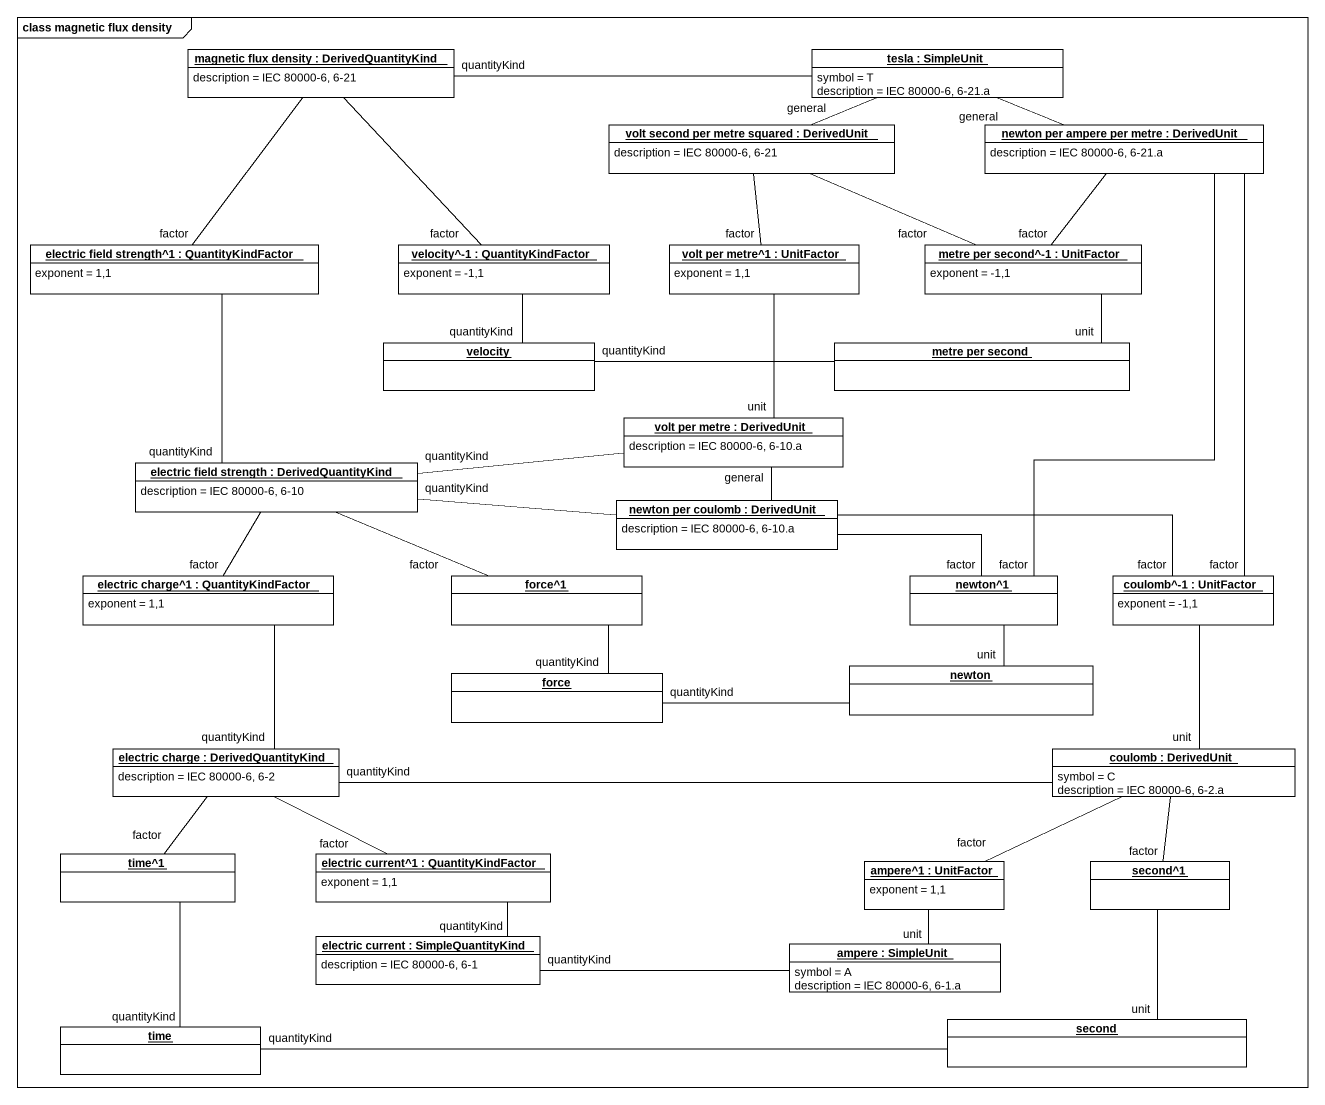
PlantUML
@startuml
mainframe class magnetic flux density
hide circle
hide empty members
object "magnetic flux density : DerivedQuantityKind" as magnetic_flux_density #FFFFFF {
  description = IEC 80000-6, 6-21
}
object "tesla : SimpleUnit" as tesla #FFFFFF {
  symbol = T
  description = IEC 80000-6, 6-21.a
}
object "volt second per metre squared : DerivedUnit" as volt_second_per_metre #FFFFFF {
  description = IEC 80000-6, 6-21
}
object "newton per ampere per metre : DerivedUnit" as newton_per_ampere_per_metre #FFFFFF {
  description = IEC 80000-6, 6-21.a
}
object "electric field strength^1 : QuantityKindFactor" as electric_field_strength_1 #FFFFFF {
  exponent = 1,1
}
object "velocity^-1 : QuantityKindFactor" as velocity_1 #FFFFFF {
  exponent = -1,1
}
object "volt per metre^1 : UnitFactor" as volt_per_metre_1 #FFFFFF {
  exponent = 1,1
}
object "metre per second^-1 : UnitFactor" as metre_per_second_1 #FFFFFF {
  exponent = -1,1
}
object velocity #FFFFFF
object "metre per second" as metre_per_second #FFFFFF
object "volt per metre : DerivedUnit" as volt_per_metre #FFFFFF {
  description = IEC 80000-6, 6-10.a
}
object "electric field strength : DerivedQuantityKind" as electric_field_strength #FFFFFF {
  description = IEC 80000-6, 6-10
}
object "newton per coulomb : DerivedUnit" as newton_per_coulomb #FFFFFF {
  description = IEC 80000-6, 6-10.a
}
object "electric charge^1 : QuantityKindFactor" as electric_charge_1 #FFFFFF {
  exponent = 1,1
}
object "force^1" as force_1 #FFFFFF
object "newton^1" as newton_1 #FFFFFF
object "coulomb^-1 : UnitFactor" as coulomb_1 #FFFFFF {
  exponent = -1,1
}
object force #FFFFFF
object newton #FFFFFF
object "electric charge : DerivedQuantityKind" as electric_charge #FFFFFF {
  description = IEC 80000-6, 6-2
}
object "coulomb : DerivedUnit" as coulomb #FFFFFF {
  symbol = C
  description = IEC 80000-6, 6-2.a
}
object "time^1" as time_1 #FFFFFF
object "electric current^1 : QuantityKindFactor" as electric_current_1 #FFFFFF {
  exponent = 1,1
}
object "ampere^1 : UnitFactor" as ampere_1 #FFFFFF {
  exponent = 1,1
}
object "second^1" as second_1 #FFFFFF
object "electric current : SimpleQuantityKind" as electric_current #FFFFFF {
  description = IEC 80000-6, 6-1
}
object "ampere : SimpleUnit" as ampere #FFFFFF {
  symbol = A
  description = IEC 80000-6, 6-1.a
}
object time #FFFFFF
object second #FFFFFF
tesla -left- magnetic_flux_density : quantityKind
tesla -left- volt_second_per_metre : general
tesla -right- newton_per_ampere_per_metre : general
electric_field_strength_1 -up- magnetic_flux_density : factor
velocity_1 -up- magnetic_flux_density : factor
volt_per_metre_1 -up- volt_second_per_metre : factor
metre_per_second_1 -left- volt_second_per_metre : factor
metre_per_second_1 -up- newton_per_ampere_per_metre : factor
velocity -up- velocity_1 : quantityKind
metre_per_second -up- metre_per_second_1 : unit
metre_per_second -left- velocity : quantityKind
volt_per_metre -up- volt_per_metre_1 : unit
volt_per_metre -left- electric_field_strength : quantityKind
volt_per_metre -- newton_per_coulomb : general
electric_field_strength -up- electric_field_strength_1 : quantityKind
newton_per_coulomb -left- electric_field_strength : quantityKind
electric_charge_1 -up- electric_field_strength : factor
force_1 -left- electric_field_strength : factor
newton_1 -up- newton_per_ampere_per_metre : factor
newton_1 -left- newton_per_coulomb : factor
coulomb_1 -up- newton_per_ampere_per_metre : factor
coulomb_1 -left- newton_per_coulomb : factor
force -up- force_1 : quantityKind
newton -up- newton_1 : unit
newton -left- force : quantityKind
electric_charge -up- electric_charge_1 : quantityKind
coulomb -up- coulomb_1 : unit
coulomb -left- electric_charge : quantityKind
time_1 -up- electric_charge : factor
electric_current_1 -left- electric_charge : factor
ampere_1 -right- coulomb : factor
second_1 -up- coulomb : factor
electric_current -up- electric_current_1 : quantityKind
ampere -up- ampere_1 : unit
ampere -left- electric_current : quantityKind
time -up- time_1 : quantityKind
second -up- second_1 : unit
second -left- time : quantityKind
@enduml
